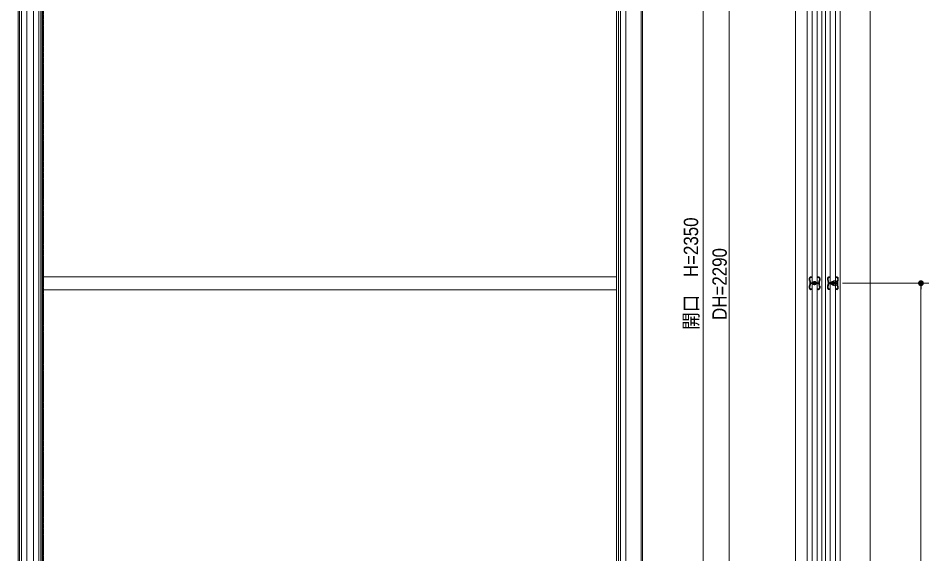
# Model space of a CAD drawing. Units: millimetres, scale not verified. Extents: x -4547 to 4547, y -2305 to 2305.
# Drawn here: x -1928 to -181, y -1048 to -21 of the extents above; entities that cross this region are included whole.
import ezdxf
from ezdxf.enums import TextEntityAlignment as Align

# ---------------------------------------------------------------- set-up
doc = ezdxf.new("R2010")
doc.units = ezdxf.units.MM
doc.header["$LTSCALE"] = 20
doc.header["$PDMODE"] = 32
doc.header["$PDSIZE"] = 10
doc.linetypes.add('USER2', pattern=[10.5, 8, -0.5, 0.5, -0.5, 0.5, -0.5])
for name, color, linetype, lineweight in [('0-1_3一般', 7, 'Continuous', 15), ('0-2_2寸法-1', 7, 'Continuous', 15), ('0-3_0', 7, 'Continuous', 25)]:
    doc.layers.add(name, color=color, linetype=linetype, lineweight=lineweight)
doc.layers.add('0-4_Defpoints', color=7, linetype='Continuous')
doc.styles.add('ＭＳ Ｐゴシック', font='')
doc.styles.get('ＭＳ Ｐゴシック').set_extended_font_data('MS PGothic')

# ---------------------------------------------------------------- blocks, each defined once
blk = doc.blocks.new('グループ-7')
at = {"layer": '0-1_3一般', "linetype": 'USER2'}
for p, q in [((18655.5, -9910), (18649.5, -9910)), ((18650.1, -9940), (18699.5, -9940)), ((18655.5, -9916), (18655.5, -9910)), ((18699.5, -9916), (18655.5, -9916)), ((18703.5, -9936), (18703.5, -9920)), ((18805.5, -10086.3), (18805.5, -10233.7)), ((18907.5, -9920), (18907.5, -9936)), ((18955.5, -9916), (18911.5, -9916)), ((18911.5, -9940), (18961, -9940)), ((18955.5, -9910), (18955.5, -9916)), ((18961.5, -9910), (18955.5, -9910)), ((19355.5, -9910), (19349.5, -9910)), ((19350.1, -9940), (19399.5, -9940)), ((19355.5, -9916), (19355.5, -9910)), ((19399.5, -9916), (19355.5, -9916)), ((19403.5, -9936), (19403.5, -9920)), ((19505.5, -10086.3), (19505.5, -10233.7)), ((19607.5, -9920), (19607.5, -9936)), ((19655.5, -9916), (19611.5, -9916)), ((19611.5, -9940), (19661, -9940)), ((19655.5, -9910), (19655.5, -9916)), ((19661.5, -9910), (19655.5, -9910)), ((18732.7, -10145), (18647, -10145)), ((18647, -10175), (18732.7, -10175)), ((18649.5, -10410), (18655.5, -10410)), ((18699.5, -10380), (18650.1, -10380)), ((18655.5, -10404), (18699.5, -10404)), ((18655.5, -10410), (18655.5, -10404)), ((18703.5, -10400), (18703.5, -10384)), ((18879.2, -10160), (18731.8, -10160)), ((18964.1, -10145), (18878.4, -10145)), ((18878.4, -10175), (18964.1, -10175)), ((18907.5, -10384), (18907.5, -10400)), ((18961, -10380), (18911.5, -10380)), ((18911.5, -10404), (18955.5, -10404)), ((18955.5, -10404), (18955.5, -10410)), ((18955.5, -10410), (18961.5, -10410)), ((19432.7, -10145), (19347, -10145)), ((19347, -10175), (19432.7, -10175)), ((19349.5, -10410), (19355.5, -10410)), ((19399.5, -10380), (19350.1, -10380)), ((19355.5, -10404), (19399.5, -10404)), ((19355.5, -10410), (19355.5, -10404)), ((19403.5, -10400), (19403.5, -10384)), ((19579.2, -10160), (19431.8, -10160)), ((19664.1, -10145), (19578.4, -10145)), ((19578.4, -10175), (19664.1, -10175)), ((19607.5, -10384), (19607.5, -10400)), ((19661, -10380), (19611.5, -10380)), ((19611.5, -10404), (19655.5, -10404)), ((19655.5, -10404), (19655.5, -10410)), ((19655.5, -10410), (19661.5, -10410))]:
    blk.add_line(p, q, dxfattribs=at)
for centre, radius, start, end in [((18715.5, -10010.2), 120, 123.36701, 203.55646), ((18323.3, -10160), 300, 340.15929, 19.84071), ((18715.5, -10010.2), 96, 132.99142, 197.81794), ((18323.3, -10160), 324, 2.65353, 21.81556), ((18699.5, -9920), 4, 0, 90), ((18699.5, -9936), 4, 270, 0), ((18805.5, -10160), 67, 18.94591, 161.05409), ((18805.5, -10160), 38, 316.03297, 223.96703), ((18911.5, -9920), 4, 90, 180), ((18911.5, -9936), 4, 180, 270), ((18895.5, -10010.2), 96, 342.18206, 47.00858), ((18895.5, -10010.2), 120, 336.44354, 56.63299), ((19287.7, -10160), 324, 158.18444, 177.34647), ((19287.7, -10160), 300, 160.15929, 199.84071), ((19415.5, -10010.2), 120, 123.36701, 203.55646), ((19023.3, -10160), 300, 340.15929, 19.84071), ((19415.5, -10010.2), 96, 132.99142, 197.81794), ((19023.3, -10160), 324, 2.65353, 21.81556), ((19399.5, -9920), 4, 0, 90), ((19399.5, -9936), 4, 270, 0), ((19505.5, -10160), 67, 18.94591, 161.05409), ((19505.5, -10160), 38, 316.03297, 223.96703), ((19611.5, -9920), 4, 90, 180), ((19611.5, -9936), 4, 180, 270), ((19595.5, -10010.2), 96, 342.18206, 47.00858), ((19595.5, -10010.2), 120, 336.44354, 56.63299), ((19987.7, -10160), 324, 158.18444, 177.34647), ((19987.7, -10160), 300, 160.15929, 199.84071), ((18715.5, -10309.7), 120, 156.44354, 236.63299), ((18715.5, -10309.7), 96, 156.01368, 227.00858), ((18323.3, -10160), 324, 340.0113, 357.34647), ((18699.5, -10384), 4, 0, 90), ((18699.5, -10400), 4, 270, 0), ((18732.7, -10135), 10, 270, 341.05409), ((18732.7, -10185), 10, 18.94591, 90), ((18805.5, -10160), 67, 198.94591, 223.96703), ((18767.7, -10196.4), 14.5, 223.96703, 43.96703), ((18843.3, -10196.4), 14.5, 136.03297, 316.03297), ((18805.5, -10160), 67, 316.03297, 341.05409), ((18878.4, -10135), 10, 198.94591, 270), ((18878.4, -10185), 10, 90, 161.05409), ((18911.5, -10384), 4, 90, 180), ((18911.5, -10400), 4, 180, 270), ((18895.5, -10309.7), 96, 312.99142, 23.98632), ((18895.5, -10309.7), 120, 303.36701, 23.55646), ((19287.7, -10160), 324, 182.65353, 199.9887), ((19415.5, -10309.7), 120, 156.44354, 236.63299), ((19415.5, -10309.7), 96, 156.01368, 227.00858), ((19023.3, -10160), 324, 340.0113, 357.34647), ((19399.5, -10384), 4, 0, 90), ((19399.5, -10400), 4, 270, 0), ((19432.7, -10135), 10, 270, 341.05409), ((19432.7, -10185), 10, 18.94591, 90), ((19505.5, -10160), 67, 198.94591, 223.96703), ((19467.7, -10196.4), 14.5, 223.96703, 43.96703), ((19543.3, -10196.4), 14.5, 136.03297, 316.03297), ((19505.5, -10160), 67, 316.03297, 341.05409), ((19578.4, -10135), 10, 198.94591, 270), ((19578.4, -10185), 10, 90, 161.05409), ((19611.5, -10384), 4, 90, 180), ((19611.5, -10400), 4, 180, 270), ((19595.5, -10309.7), 96, 312.99142, 23.98632), ((19595.5, -10309.7), 120, 303.36701, 23.55646), ((19987.7, -10160), 324, 182.65353, 199.9887)]:
    blk.add_arc(centre, radius, start, end, dxfattribs=at)
blk = doc.blocks.new('グループ-8')
at = {"layer": '0-1_3一般'}
for p, q in [((-11696.5, -33060), (-11696.5, 12740)), ((-11614.5, -33060), (-11614.5, 12740)), ((-11412.5, -33060), (-11412.5, 12740)), ((-10824.5, 12740), (-10824.5, -31780))]:
    blk.add_line(p, q, dxfattribs=at)
at = {"layer": '0-1_3一般', "linetype": 'USER2'}
blk.add_line((-10774.5, 12740), (-10774.5, -33060), dxfattribs=at)
blk = doc.blocks.new('グループ-23')
at = {"layer": '0-1_3一般'}
for p, q in [((18525.5, -33060), (18525.5, 12740)), ((18905.5, 12740), (18905.5, -33060)), ((19085.5, 12740), (19085.5, -33060)), ((19225.5, -33060), (19225.5, 12740)), ((19605.5, 12740), (19605.5, -33060))]:
    blk.add_line(p, q, dxfattribs=at)
for points in [[(18705.5, -33060), (18705.5, 12740), (18905.5, 12740), (19085.5, 12740)], [(19405.5, -33060), (19405.5, 12740), (19605.5, 12740), (19785.5, 12740), (19785.5, -33060)]]:
    blk.add_lwpolyline(points, dxfattribs=at)
blk = doc.blocks.new('グループ-24')
at = {"layer": '0-1_3一般'}
for p, q in [((-11156.4, 12740), (-11156.4, -33060)), ((-10954.5, 12740), (-10954.5, -33060)), ((-10872.5, 12740), (-10872.5, -33060)), ((11283.5, -33060), (11283.5, 12740)), ((11365.5, -33060), (11365.5, 12740)), ((11567.5, -33060), (11567.5, 12740)), ((12155.5, 12740), (12155.5, -31780)), ((-10794.5, 11440), (-10794.5, -9910)), ((-10794.5, -9910), (-10794.5, -31760)), ((11205.5, -31760), (11205.5, -9910)), ((-10794.5, -10410), (11205.5, -10410))]:
    blk.add_line(p, q, dxfattribs=at)
for points in [[(-11744.5, -31780), (-11744.5, 12740), (11235.5, 12740)], [(-10794.5, -9910), (11205.5, -9910), (11205.5, 11440)]]:
    blk.add_lwpolyline(points, dxfattribs=at)
at = {"layer": '0-1_3一般', "linetype": 'USER2'}
blk.add_lwpolyline([(12155.5, 12740), (12205.5, 12740), (12205.5, -33060), (12155.5, -33060)], dxfattribs=at)
blk = doc.blocks.new('グループ-33')
at = {"layer": '0-1_3一般'}
for p, q in [((18075.5, -33290), (18075.5, 14770)), ((20935.5, 14770), (20935.5, -33290)), ((12205.5, -33290), (12205.5, 13710))]:
    blk.add_line(p, q, dxfattribs=at)
blk = doc.blocks.new('グループ-37')
at = {"layer": '0-1_3一般'}
for name in ['グループ-33', 'グループ-24', 'グループ-8', 'グループ-23', 'グループ-7']:
    blk.add_blockref(name, (0, 0), dxfattribs=at)
blk = doc.blocks.new('_Dot')
at = {"layer": '0-3_0'}
blk.add_line((-10, 0), (-20, 0), dxfattribs=at)
for points in [[(0, 0), (-10, 0), (-9.92, 1.25)], [(0, 0), (-9.92, -1.25), (-10, 0)], [(0, 0), (-9.92, 1.25), (-9.69, 2.49)], [(0, 0), (-9.69, -2.49), (-9.92, -1.25)], [(0, 0), (-9.69, 2.49), (-9.3, 3.68)], [(0, 0), (-9.3, -3.68), (-9.69, -2.49)], [(0, 0), (-9.3, 3.68), (-8.76, 4.82)], [(0, 0), (-8.76, -4.82), (-9.3, -3.68)], [(0, 0), (-8.76, 4.82), (-8.09, 5.88)], [(0, 0), (-8.09, -5.88), (-8.76, -4.82)], [(0, 0), (-8.09, 5.88), (-7.29, 6.85)], [(0, 0), (-7.29, -6.85), (-8.09, -5.88)], [(0, 0), (-7.29, 6.85), (-6.37, 7.71)], [(0, 0), (-6.37, -7.71), (-7.29, -6.85)], [(0, 0), (-6.37, 7.71), (-5.36, 8.44)], [(0, 0), (-5.36, -8.44), (-6.37, -7.71)], [(0, 0), (-5.36, 8.44), (-4.26, 9.05)], [(0, 0), (-4.26, -9.05), (-5.36, -8.44)], [(0, 0), (-4.26, 9.05), (-3.09, 9.51)], [(0, 0), (-3.09, -9.51), (-4.26, -9.05)], [(0, 0), (-3.09, 9.51), (-1.87, 9.82)], [(0, 0), (-1.87, -9.82), (-3.09, -9.51)], [(0, 0), (-1.87, 9.82), (-0.63, 9.98)], [(0, 0), (-0.63, -9.98), (-1.87, -9.82)], [(0, 0), (-0.63, 9.98), (0.63, 9.98)], [(0, 0), (0.63, -9.98), (-0.63, -9.98)], [(0, 0), (0.63, 9.98), (1.87, 9.82)], [(0, 0), (1.87, 9.82), (3.09, 9.51)], [(0, 0), (3.09, 9.51), (4.26, 9.05)], [(0, 0), (4.26, 9.05), (5.36, 8.44)], [(0, 0), (5.36, 8.44), (6.37, 7.71)], [(0, 0), (6.37, 7.71), (7.29, 6.85)], [(0, 0), (7.29, 6.85), (8.09, 5.88)], [(0, 0), (8.09, 5.88), (8.76, 4.82)], [(0, 0), (8.76, 4.82), (9.3, 3.68)], [(0, 0), (9.3, 3.68), (9.69, 2.49)], [(0, 0), (9.69, 2.49), (9.92, 1.25)], [(0, 0), (9.92, 1.25), (10, 0)], [(0, 0), (1.87, -9.82), (0.63, -9.98)], [(0, 0), (3.09, -9.51), (1.87, -9.82)], [(0, 0), (4.26, -9.05), (3.09, -9.51)], [(0, 0), (5.36, -8.44), (4.26, -9.05)], [(0, 0), (6.37, -7.71), (5.36, -8.44)], [(0, 0), (7.29, -6.85), (6.37, -7.71)], [(0, 0), (8.09, -5.88), (7.29, -6.85)], [(0, 0), (8.76, -4.82), (8.09, -5.88)], [(0, 0), (9.3, -3.68), (8.76, -4.82)], [(0, 0), (9.69, -2.49), (9.3, -3.68)], [(0, 0), (9.92, -1.25), (9.69, -2.49)], [(0, 0), (10, 0), (9.92, -1.25)]]:
    blk.add_solid(points, dxfattribs=at)

msp = doc.modelspace()

# ---------------------------------------------------------------- linework, layer by layer
at = {"layer": '0-2_2寸法-1'}
for p, q in [((-614.35, 652.86), (-614.35, -1674.63)), ((-564.35, -1663.13), (-564.35, 604.36)), ((-346.66, -529.39), (-181.35, -529.39)), ((-196.35, -540.64), (-196.35, -1663.13))]:
    msp.add_line(p, q, dxfattribs=at)
at = {"layer": '0-4_Defpoints'}
msp.add_point((-361.66, -529.39), dxfattribs=at)

# ---------------------------------------------------------------- block references
at = {"layer": '0-1_3一般', "xscale": 0.05, "yscale": 0.05}
msp.add_blockref('グループ-37', (-1340.62, -21.39), dxfattribs=at)
at = {"layer": '0-2_2寸法-1', "xscale": 0.5627563, "yscale": 0.5627563, "rotation": 90}
msp.add_blockref('_Dot', (-196.35, -529.39), dxfattribs=at)

# ---------------------------------------------------------------- texts
at = {"layer": '0-2_2寸法-1', "style": 'ＭＳ Ｐゴシック', "width": 0.9}
for s, p in [('開口\u3000H=2350', (-615.53, -619.03)), ('DH=2290', (-560.63, -599.85))]:
    msp.add_text(s, height=27.51, rotation=90, dxfattribs=at).set_placement(p, align=Align.BOTTOM_LEFT)

doc.saveas('drawing.dxf')
